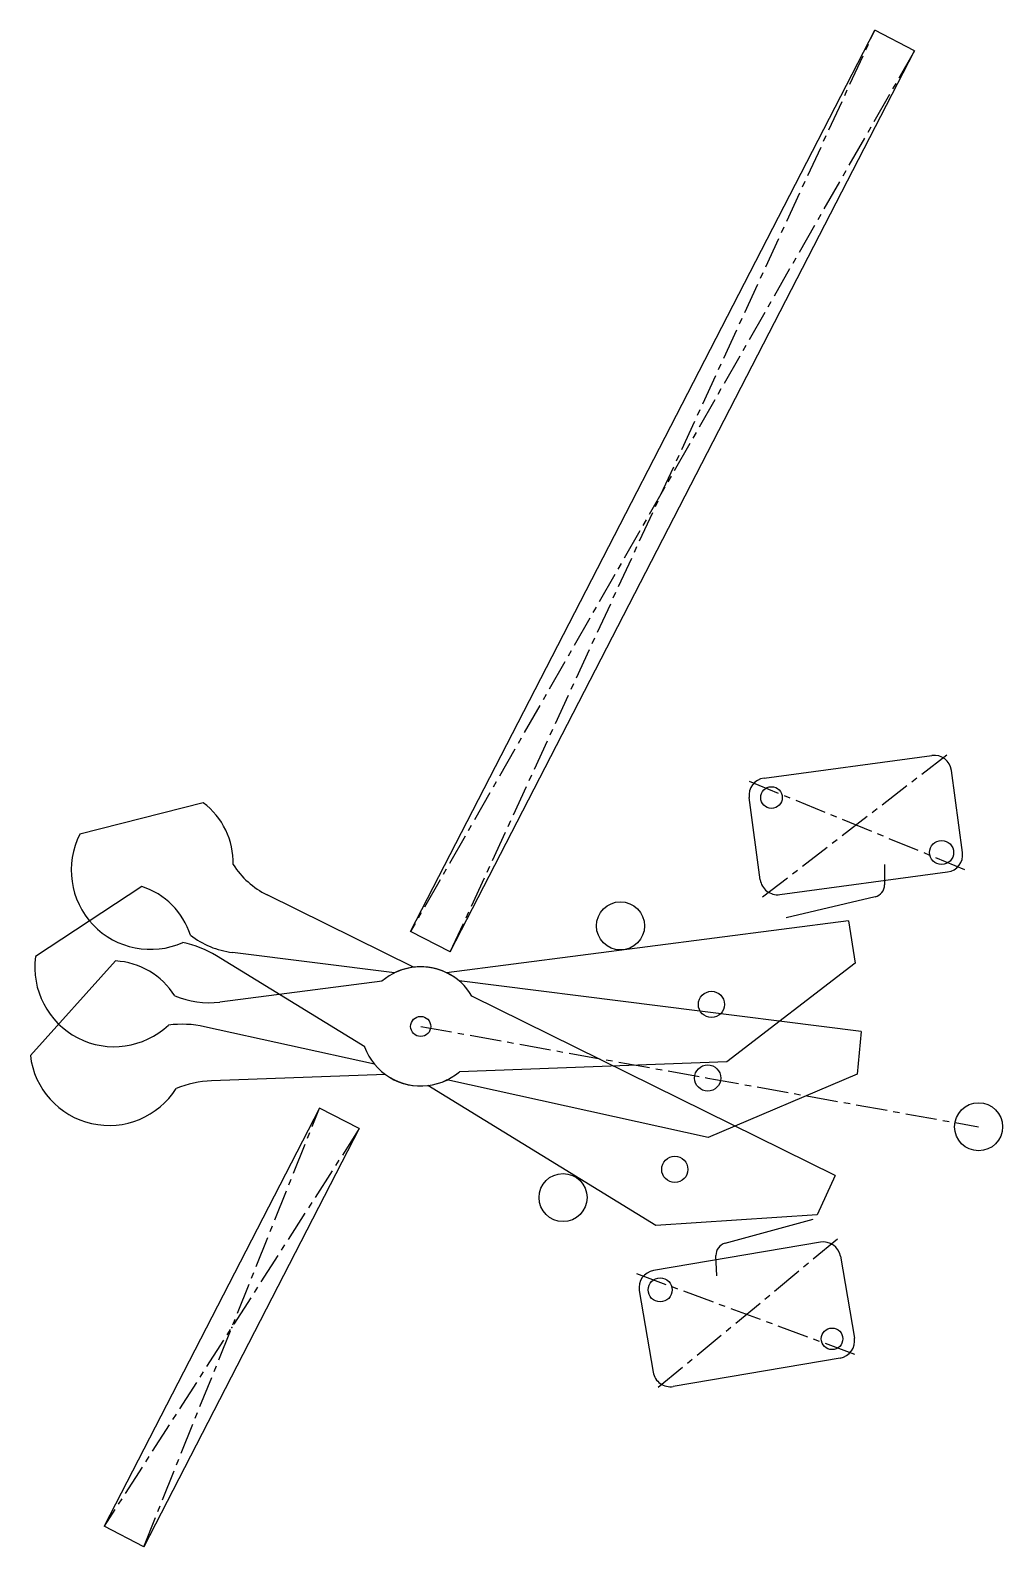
# Model space of a CAD drawing. Extents: x -205 to 188, y -205 to 408.
import ezdxf

# ---------------------------------------------------------------- set-up
doc = ezdxf.new("R2010")
doc.units = 0
doc.header["$PDSIZE"] = -1
doc.linetypes.add('CENTERX2', pattern=[20.32, 12.7, -2.54, 2.54, -2.54])
doc.layers.get('0').update_dxf_attribs({"linetype": 'CONTINUOUS'})

msp = doc.modelspace()

# ---------------------------------------------------------------- linework, layer by layer
at = {"color": 7, "linetype": 'CONTINUOUS'}
for p, q in [((-51.32, 43.48), (136.21, 407.71)), ((152.26, 399.44), (136.21, 407.71)), ((-35.27, 35.21), (152.26, 399.44)), ((91.48, 105.47), (159.3, 114.6)), ((171.64, 75.39), (167.17, 108.6)), ((-135.1, 95.5), (-184.94, 82.82)), ((89.94, 64.39), (85.47, 97.6)), ((97.81, 58.39), (165.64, 67.52)), ((140.18, 70.52), (140.18, 62.35)), ((-159.91, 61.64), (-202.82, 33.31)), ((-50.07, 29.01), (-109.28, 58.3)), ((136.32, 57.48), (100.4, 49.05)), ((-35.27, 35.21), (-51.32, 43.48)), ((125.53, 47.83), (-36.8, 26.8)), ((125.53, 47.83), (128.24, 30.67)), ((-170.5, 31.56), (-204.92, -6.64)), ((-69.86, -3.14), (-129.71, 33.63)), ((-57.76, 26.75), (-123.31, 34.98)), ((128.24, 30.67), (76.46, -9.18)), ((-62.86, 23.42), (-128.37, 14.93)), ((130.72, 3.1), (-31.69, 23.48)), ((120.21, -55.21), (-26.52, 17.36)), ((-65.9, -10.11), (-134.51, 4.97)), ((130.72, 3.1), (129.04, -14.18)), ((76.46, -9.18), (-31.58, -13.2)), ((-61.49, -14.31), (-131.69, -16.92)), ((68.91, -39.76), (-36.68, -16.54)), ((129.04, -14.18), (68.91, -39.76)), ((47.75, -75.41), (-44.36, -18.81)), ((-88.09, -27.93), (-175.1, -196.91)), ((-72.03, -36.19), (-88.09, -27.93)), ((-72.03, -36.19), (-159.04, -205.18)), ((120.21, -55.21), (112.94, -70.99)), ((112.94, -70.99), (47.75, -75.41)), ((75.74, -82.54), (111.35, -72.86)), ((114.26, -82.1), (46.8, -93.6)), ((72.34, -95.71), (72.06, -87.54)), ((122.33, -87.83), (127.96, -120.86)), ((41.07, -101.67), (46.7, -134.7)), ((122.24, -128.93), (54.77, -140.43)), ((-159.04, -205.18), (-175.1, -196.91))]:
    msp.add_line(p, q, dxfattribs=at)
at = {"color": 7, "linetype": 'CENTERX2'}
for p, q in [((-35.27, 35.21), (136.21, 407.71)), ((152.26, 399.44), (-51.32, 43.48)), ((90.88, 57.45), (166.23, 115.53)), ((172.57, 68.45), (84.54, 104.53)), ((-47.24, 5.1), (68.71, -15.77)), ((68.71, -15.77), (178.16, -35.47)), ((-159.04, -205.18), (-88.09, -27.93)), ((-72.03, -36.19), (-175.1, -196.91)), ((121.16, -80.93), (47.87, -141.6)), ((39.9, -94.77), (129.14, -127.76))]:
    msp.add_line(p, q, dxfattribs=at)
at = {"color": 7, "linetype": 'CONTINUOUS'}
for centre, radius in [((94.48, 97.6), 4.36), ((163.2, 75.39), 4.87), ((33.48, 45.74), 9.71), ((70.23, 13.99), 5.29), ((-47.24, 5.1), 4.06), ((-47.24, 5.1), 4.06), ((-47.24, 5.1), 4.06), ((68.71, -15.77), 5.29), ((178.16, -35.47), 9.71), ((55.43, -52.68), 5.29), ((10.28, -64.07), 9.71), ((49.51, -101.38), 4.87), ((118.95, -121.17), 4.36)]:
    msp.add_circle(centre, radius, dxfattribs=at)
for centre, radius, start, end in [((160.23, 107.66), 7, 7.66919, 97.66919), ((92.41, 98.53), 7, 97.66919, 187.66919), ((-153.22, 71.3), 30.23, 358.49599, 53.18547), ((-156.38, 68.28), 32.04, 153.00277, 294.12147), ((164.7, 74.46), 7, 277.66919, 7.66919), ((-93.91, 89.38), 34.68, 212.98087, 243.68247), ((-169.08, 32.83), 30.23, 17.66122, 72.35071), ((96.88, 65.32), 7, 187.66919, 277.66919), ((135.18, 62.35), 5, 283.20696, 0), ((-152.04, -2.7), 42.64, 58.4316, 78.16422), ((-118.99, 69.39), 34.68, 232.1461, 262.8477), ((-171.08, 28.95), 32.04, 172.16801, 313.2867), ((-172.14, 1.37), 30.23, 32.19512, 86.8846), ((-47.24, 5.1), 24.08, 64.31535, 130.44783), ((-47.24, 5.1), 24.08, 49.78146, 115.91394), ((-47.24, 5.1), 24.08, 30.61623, 96.7487), ((-132.83, 49.33), 34.68, 246.68, 277.38159), ((-143.67, -36.67), 42.64, 77.59683, 97.32945), ((-47.24, 5.1), 24.08, 200.00873, 276.85447), ((-173.1, -2.9), 32.04, 186.7019, 327.82059), ((-47.24, 5.1), 24.08, 219.17396, 296.0197), ((-130.1, -59.54), 42.64, 92.13073, 111.86335), ((-47.24, 5.1), 24.08, 233.70785, 310.5536), ((77.05, -87.37), 5, 105.20696, 182), ((115.43, -89), 7, 9.66919, 99.66919), ((47.97, -100.5), 7, 99.66919, 189.66919), ((121.06, -122.03), 7, 279.66919, 9.66919), ((53.6, -133.53), 7, 189.66919, 279.66919)]:
    msp.add_arc(centre, radius, start, end, dxfattribs=at)
for p in [(50.48, 221.41), (128.56, 86.49), (84.52, -111.26), (-123.55, -116.6)]:
    msp.add_point(p, dxfattribs=at)

doc.saveas('drawing.dxf')
